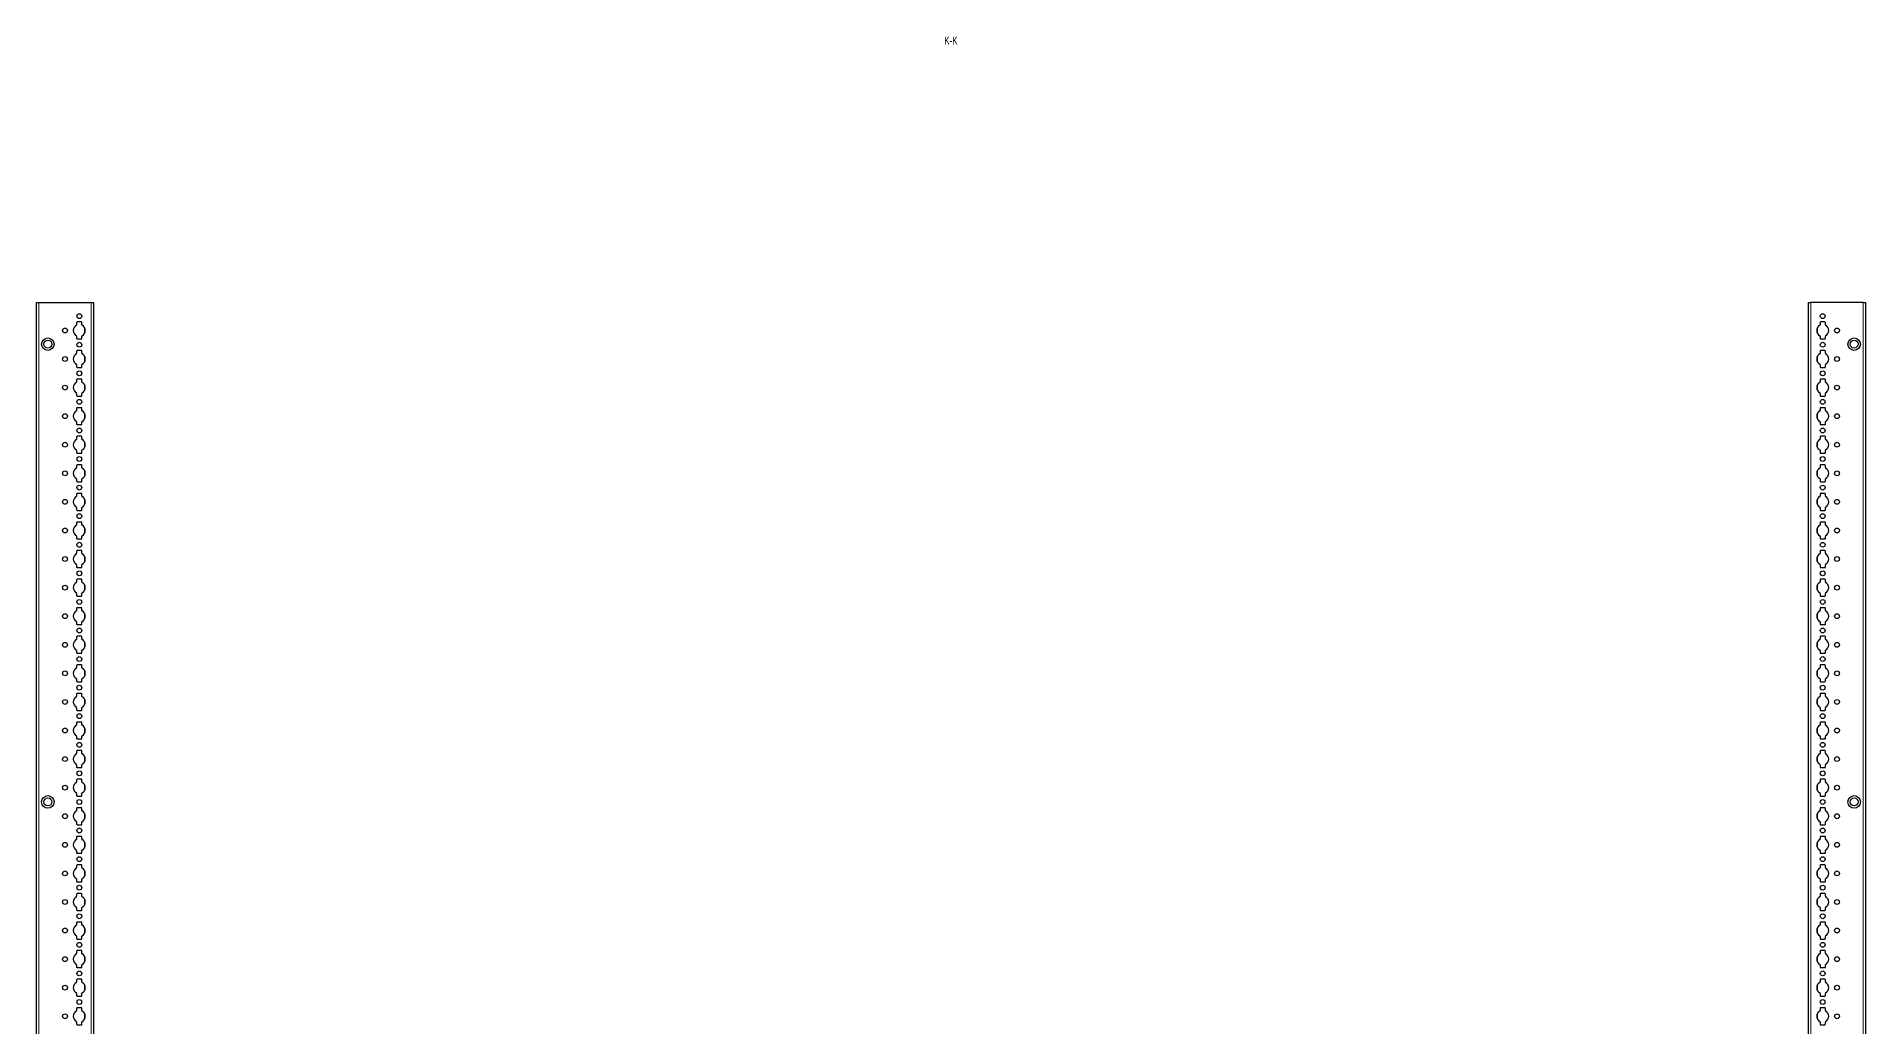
# Model space of a CAD drawing. Header units: millimetres. Extents: x -199 to 5666, y -1647 to 1507.
# Drawn here: x 4067 to 5666, y 14 to 880 of the extents above; entities that cross this region are included whole.
import ezdxf

# ---------------------------------------------------------------- set-up
doc = ezdxf.new("R2010")
doc.units = ezdxf.units.MM
doc.layers.add('FORMAT', color=7, linetype='Continuous')
doc.styles.add('SLDTEXTSTYLE0', font='TXT', dxfattribs={"width": 0.75})

msp = doc.modelspace()

# ---------------------------------------------------------------- linework, layer by layer
at = {"color": 7, "linetype": 'Continuous', "lineweight": 25}
for p, q in [((4066.69, -851.79), (4066.69, 647.21)), ((4066.69, 647.21), (4068.69, 647.21)), ((4068.69, 647.21), (4114.39, 647.21)), ((4114.39, 647.21), (4116.39, 647.21)), ((4116.39, 647.21), (4116.39, -851.79)), ((5616.39, -851.79), (5616.39, 647.21)), ((5616.39, 647.21), (5618.39, 647.21)), ((5664.09, 647.21), (5618.39, 647.21)), ((5664.09, 647.21), (5666.09, 647.21)), ((5666.09, 647.21), (5666.09, -851.79)), ((4101.74, 629.61), (4101.74, 627.73)), ((4105.84, 630.11), (4102.24, 630.11)), ((4106.34, 627.73), (4106.34, 629.61)), ((5626.44, 629.61), (5626.44, 627.73)), ((5630.54, 630.11), (5626.94, 630.11)), ((5631.04, 627.73), (5631.04, 629.61)), ((4101.74, 617.68), (4101.74, 615.81)), ((4102.24, 615.31), (4105.84, 615.31)), ((4106.34, 615.81), (4106.34, 617.68)), ((5626.44, 617.68), (5626.44, 615.81)), ((5626.94, 615.31), (5630.54, 615.31)), ((5631.04, 615.81), (5631.04, 617.68)), ((4101.74, 604.61), (4101.74, 602.73)), ((4101.74, 592.68), (4101.74, 590.81)), ((4105.84, 605.11), (4102.24, 605.11)), ((4106.34, 602.73), (4106.34, 604.61)), ((4106.34, 590.81), (4106.34, 592.68)), ((5626.44, 604.61), (5626.44, 602.73)), ((5626.44, 592.68), (5626.44, 590.81)), ((5630.54, 605.11), (5626.94, 605.11)), ((5631.04, 602.73), (5631.04, 604.61)), ((5631.04, 590.81), (5631.04, 592.68)), ((4101.74, 579.61), (4101.74, 577.73)), ((4102.24, 590.31), (4105.84, 590.31)), ((4105.84, 580.11), (4102.24, 580.11)), ((4106.34, 577.73), (4106.34, 579.61)), ((5626.44, 579.61), (5626.44, 577.73)), ((5626.94, 590.31), (5630.54, 590.31)), ((5630.54, 580.11), (5626.94, 580.11)), ((5631.04, 577.73), (5631.04, 579.61)), ((4101.74, 567.68), (4101.74, 565.81)), ((4102.24, 565.31), (4105.84, 565.31)), ((4106.34, 565.81), (4106.34, 567.68)), ((5626.44, 567.68), (5626.44, 565.81)), ((5626.94, 565.31), (5630.54, 565.31)), ((5631.04, 565.81), (5631.04, 567.68)), ((4101.74, 554.61), (4101.74, 552.73)), ((4105.84, 555.11), (4102.24, 555.11)), ((4106.34, 552.73), (4106.34, 554.61)), ((5626.44, 554.61), (5626.44, 552.73)), ((5630.54, 555.11), (5626.94, 555.11)), ((5631.04, 552.73), (5631.04, 554.61)), ((4101.74, 542.68), (4101.74, 540.81)), ((4101.74, 529.61), (4101.74, 527.73)), ((4102.24, 540.31), (4105.84, 540.31)), ((4105.84, 530.11), (4102.24, 530.11)), ((4106.34, 540.81), (4106.34, 542.68)), ((4106.34, 527.73), (4106.34, 529.61)), ((5626.44, 542.68), (5626.44, 540.81)), ((5626.44, 529.61), (5626.44, 527.73)), ((5626.94, 540.31), (5630.54, 540.31)), ((5630.54, 530.11), (5626.94, 530.11)), ((5631.04, 540.81), (5631.04, 542.68)), ((5631.04, 527.73), (5631.04, 529.61)), ((4101.74, 517.68), (4101.74, 515.81)), ((4102.24, 515.31), (4105.84, 515.31)), ((4106.34, 515.81), (4106.34, 517.68)), ((5626.44, 517.68), (5626.44, 515.81)), ((5626.94, 515.31), (5630.54, 515.31)), ((5631.04, 515.81), (5631.04, 517.68)), ((4101.74, 504.61), (4101.74, 502.73)), ((4105.84, 505.11), (4102.24, 505.11)), ((4106.34, 502.73), (4106.34, 504.61)), ((5626.44, 504.61), (5626.44, 502.73)), ((5630.54, 505.11), (5626.94, 505.11)), ((5631.04, 502.73), (5631.04, 504.61)), ((4101.74, 492.68), (4101.74, 490.81)), ((4102.24, 490.31), (4105.84, 490.31)), ((4105.84, 480.11), (4102.24, 480.11)), ((4106.34, 490.81), (4106.34, 492.68)), ((5626.44, 492.68), (5626.44, 490.81)), ((5626.94, 490.31), (5630.54, 490.31)), ((5630.54, 480.11), (5626.94, 480.11)), ((5631.04, 490.81), (5631.04, 492.68)), ((4101.74, 479.61), (4101.74, 477.73)), ((4101.74, 467.68), (4101.74, 465.81)), ((4102.24, 465.31), (4105.84, 465.31)), ((4106.34, 477.73), (4106.34, 479.61)), ((4106.34, 465.81), (4106.34, 467.68)), ((5626.44, 479.61), (5626.44, 477.73)), ((5626.44, 467.68), (5626.44, 465.81)), ((5626.94, 465.31), (5630.54, 465.31)), ((5631.04, 477.73), (5631.04, 479.61)), ((5631.04, 465.81), (5631.04, 467.68)), ((4101.74, 454.61), (4101.74, 452.73)), ((4105.84, 455.11), (4102.24, 455.11)), ((4106.34, 452.73), (4106.34, 454.61)), ((5626.44, 454.61), (5626.44, 452.73)), ((5630.54, 455.11), (5626.94, 455.11)), ((5631.04, 452.73), (5631.04, 454.61)), ((4101.74, 442.68), (4101.74, 440.81)), ((4102.24, 440.31), (4105.84, 440.31)), ((4106.34, 440.81), (4106.34, 442.68)), ((5626.44, 442.68), (5626.44, 440.81)), ((5626.94, 440.31), (5630.54, 440.31)), ((5631.04, 440.81), (5631.04, 442.68)), ((4101.74, 429.61), (4101.74, 427.73)), ((4101.74, 417.68), (4101.74, 415.81)), ((4105.84, 430.11), (4102.24, 430.11)), ((4106.34, 427.73), (4106.34, 429.61)), ((4106.34, 415.81), (4106.34, 417.68)), ((5626.44, 429.61), (5626.44, 427.73)), ((5626.44, 417.68), (5626.44, 415.81)), ((5630.54, 430.11), (5626.94, 430.11)), ((5631.04, 427.73), (5631.04, 429.61)), ((5631.04, 415.81), (5631.04, 417.68)), ((4101.74, 404.61), (4101.74, 402.73)), ((4102.24, 415.31), (4105.84, 415.31)), ((4105.84, 405.11), (4102.24, 405.11)), ((4106.34, 402.73), (4106.34, 404.61)), ((5626.44, 404.61), (5626.44, 402.73)), ((5626.94, 415.31), (5630.54, 415.31)), ((5630.54, 405.11), (5626.94, 405.11)), ((5631.04, 402.73), (5631.04, 404.61)), ((4101.74, 392.68), (4101.74, 390.81)), ((4102.24, 390.31), (4105.84, 390.31)), ((4106.34, 390.81), (4106.34, 392.68)), ((5626.44, 392.68), (5626.44, 390.81)), ((5626.94, 390.31), (5630.54, 390.31)), ((5631.04, 390.81), (5631.04, 392.68)), ((4101.74, 379.61), (4101.74, 377.73)), ((4105.84, 380.11), (4102.24, 380.11)), ((4106.34, 377.73), (4106.34, 379.61)), ((5626.44, 379.61), (5626.44, 377.73)), ((5630.54, 380.11), (5626.94, 380.11)), ((5631.04, 377.73), (5631.04, 379.61)), ((4101.74, 367.68), (4101.74, 365.81)), ((4101.74, 354.61), (4101.74, 352.73)), ((4102.24, 365.31), (4105.84, 365.31)), ((4105.84, 355.11), (4102.24, 355.11)), ((4106.34, 365.81), (4106.34, 367.68)), ((4106.34, 352.73), (4106.34, 354.61)), ((5626.44, 367.68), (5626.44, 365.81)), ((5626.44, 354.61), (5626.44, 352.73)), ((5626.94, 365.31), (5630.54, 365.31)), ((5630.54, 355.11), (5626.94, 355.11)), ((5631.04, 365.81), (5631.04, 367.68)), ((5631.04, 352.73), (5631.04, 354.61)), ((4101.74, 342.68), (4101.74, 340.81)), ((4102.24, 340.31), (4105.84, 340.31)), ((4106.34, 340.81), (4106.34, 342.68)), ((5626.44, 342.68), (5626.44, 340.81)), ((5626.94, 340.31), (5630.54, 340.31)), ((5631.04, 340.81), (5631.04, 342.68)), ((4101.74, 329.61), (4101.74, 327.73)), ((4105.84, 330.11), (4102.24, 330.11)), ((4106.34, 327.73), (4106.34, 329.61)), ((5626.44, 329.61), (5626.44, 327.73)), ((5630.54, 330.11), (5626.94, 330.11)), ((5631.04, 327.73), (5631.04, 329.61)), ((4101.74, 317.68), (4101.74, 315.81)), ((4101.74, 304.61), (4101.74, 302.73)), ((4102.24, 315.31), (4105.84, 315.31)), ((4105.84, 305.11), (4102.24, 305.11)), ((4106.34, 315.81), (4106.34, 317.68)), ((4106.34, 302.73), (4106.34, 304.61)), ((5626.44, 317.68), (5626.44, 315.81)), ((5626.44, 304.61), (5626.44, 302.73)), ((5626.94, 315.31), (5630.54, 315.31)), ((5630.54, 305.11), (5626.94, 305.11)), ((5631.04, 315.81), (5631.04, 317.68)), ((5631.04, 302.73), (5631.04, 304.61)), ((4101.74, 292.68), (4101.74, 290.81)), ((4102.24, 290.31), (4105.84, 290.31)), ((4106.34, 290.81), (4106.34, 292.68)), ((5626.44, 292.68), (5626.44, 290.81)), ((5626.94, 290.31), (5630.54, 290.31)), ((5631.04, 290.81), (5631.04, 292.68)), ((4101.74, 279.61), (4101.74, 277.73)), ((4105.84, 280.11), (4102.24, 280.11)), ((4106.34, 277.73), (4106.34, 279.61)), ((5626.44, 279.61), (5626.44, 277.73)), ((5630.54, 280.11), (5626.94, 280.11)), ((5631.04, 277.73), (5631.04, 279.61)), ((4101.74, 267.68), (4101.74, 265.81)), ((4102.24, 265.31), (4105.84, 265.31)), ((4106.34, 265.81), (4106.34, 267.68)), ((5626.44, 267.68), (5626.44, 265.81)), ((5626.94, 265.31), (5630.54, 265.31)), ((5631.04, 265.81), (5631.04, 267.68)), ((4101.74, 254.61), (4101.74, 252.73)), ((4101.74, 242.68), (4101.74, 240.81)), ((4105.84, 255.11), (4102.24, 255.11)), ((4102.24, 240.31), (4105.84, 240.31)), ((4106.34, 252.73), (4106.34, 254.61)), ((4106.34, 240.81), (4106.34, 242.68)), ((5626.44, 254.61), (5626.44, 252.73)), ((5626.44, 242.68), (5626.44, 240.81)), ((5630.54, 255.11), (5626.94, 255.11)), ((5626.94, 240.31), (5630.54, 240.31)), ((5631.04, 252.73), (5631.04, 254.61)), ((5631.04, 240.81), (5631.04, 242.68)), ((4101.74, 229.61), (4101.74, 227.73)), ((4105.84, 230.11), (4102.24, 230.11)), ((4106.34, 227.73), (4106.34, 229.61)), ((5626.44, 229.61), (5626.44, 227.73)), ((5630.54, 230.11), (5626.94, 230.11)), ((5631.04, 227.73), (5631.04, 229.61)), ((4101.74, 217.68), (4101.74, 215.81)), ((4102.24, 215.31), (4105.84, 215.31)), ((4106.34, 215.81), (4106.34, 217.68)), ((5626.44, 217.68), (5626.44, 215.81)), ((5626.94, 215.31), (5630.54, 215.31)), ((5631.04, 215.81), (5631.04, 217.68)), ((4101.74, 204.61), (4101.74, 202.73)), ((4101.74, 192.68), (4101.74, 190.81)), ((4105.84, 205.11), (4102.24, 205.11)), ((4106.34, 202.73), (4106.34, 204.61)), ((4106.34, 190.81), (4106.34, 192.68)), ((5626.44, 204.61), (5626.44, 202.73)), ((5626.44, 192.68), (5626.44, 190.81)), ((5630.54, 205.11), (5626.94, 205.11)), ((5631.04, 202.73), (5631.04, 204.61)), ((5631.04, 190.81), (5631.04, 192.68)), ((4101.74, 179.61), (4101.74, 177.73)), ((4102.24, 190.31), (4105.84, 190.31)), ((4105.84, 180.11), (4102.24, 180.11)), ((4106.34, 177.73), (4106.34, 179.61)), ((5626.44, 179.61), (5626.44, 177.73)), ((5626.94, 190.31), (5630.54, 190.31)), ((5630.54, 180.11), (5626.94, 180.11)), ((5631.04, 177.73), (5631.04, 179.61)), ((4101.74, 167.68), (4101.74, 165.81)), ((4102.24, 165.31), (4105.84, 165.31)), ((4106.34, 165.81), (4106.34, 167.68)), ((5626.44, 167.68), (5626.44, 165.81)), ((5626.94, 165.31), (5630.54, 165.31)), ((5631.04, 165.81), (5631.04, 167.68)), ((4101.74, 154.61), (4101.74, 152.73)), ((4105.84, 155.11), (4102.24, 155.11)), ((4106.34, 152.73), (4106.34, 154.61)), ((5626.44, 154.61), (5626.44, 152.73)), ((5630.54, 155.11), (5626.94, 155.11)), ((5631.04, 152.73), (5631.04, 154.61)), ((4101.74, 142.68), (4101.74, 140.81)), ((4101.74, 129.61), (4101.74, 127.73)), ((4102.24, 140.31), (4105.84, 140.31)), ((4105.84, 130.11), (4102.24, 130.11)), ((4106.34, 140.81), (4106.34, 142.68)), ((4106.34, 127.73), (4106.34, 129.61)), ((5626.44, 142.68), (5626.44, 140.81)), ((5626.44, 129.61), (5626.44, 127.73)), ((5626.94, 140.31), (5630.54, 140.31)), ((5630.54, 130.11), (5626.94, 130.11)), ((5631.04, 140.81), (5631.04, 142.68)), ((5631.04, 127.73), (5631.04, 129.61)), ((4101.74, 117.68), (4101.74, 115.81)), ((4102.24, 115.31), (4105.84, 115.31)), ((4106.34, 115.81), (4106.34, 117.68)), ((5626.44, 117.68), (5626.44, 115.81)), ((5626.94, 115.31), (5630.54, 115.31)), ((5631.04, 115.81), (5631.04, 117.68)), ((4101.74, 104.61), (4101.74, 102.73)), ((4105.84, 105.11), (4102.24, 105.11)), ((4106.34, 102.73), (4106.34, 104.61)), ((5626.44, 104.61), (5626.44, 102.73)), ((5630.54, 105.11), (5626.94, 105.11)), ((5631.04, 102.73), (5631.04, 104.61)), ((4101.74, 92.68), (4101.74, 90.81)), ((4102.24, 90.31), (4105.84, 90.31)), ((4105.84, 80.11), (4102.24, 80.11)), ((4106.34, 90.81), (4106.34, 92.68)), ((5626.44, 92.68), (5626.44, 90.81)), ((5626.94, 90.31), (5630.54, 90.31)), ((5630.54, 80.11), (5626.94, 80.11)), ((5631.04, 90.81), (5631.04, 92.68)), ((4101.74, 79.61), (4101.74, 77.73)), ((4101.74, 67.68), (4101.74, 65.81)), ((4102.24, 65.31), (4105.84, 65.31)), ((4106.34, 77.73), (4106.34, 79.61)), ((4106.34, 65.81), (4106.34, 67.68)), ((5626.44, 79.61), (5626.44, 77.73)), ((5626.44, 67.68), (5626.44, 65.81)), ((5626.94, 65.31), (5630.54, 65.31)), ((5631.04, 77.73), (5631.04, 79.61)), ((5631.04, 65.81), (5631.04, 67.68)), ((4101.74, 54.61), (4101.74, 52.73)), ((4105.84, 55.11), (4102.24, 55.11)), ((4106.34, 52.73), (4106.34, 54.61)), ((5626.44, 54.61), (5626.44, 52.73)), ((5630.54, 55.11), (5626.94, 55.11)), ((5631.04, 52.73), (5631.04, 54.61)), ((4101.74, 42.68), (4101.74, 40.81)), ((4102.24, 40.31), (4105.84, 40.31)), ((4106.34, 40.81), (4106.34, 42.68)), ((5626.44, 42.68), (5626.44, 40.81)), ((5626.94, 40.31), (5630.54, 40.31)), ((5631.04, 40.81), (5631.04, 42.68)), ((4101.74, 29.61), (4101.74, 27.73)), ((4101.74, 17.68), (4101.74, 15.81)), ((4105.84, 30.11), (4102.24, 30.11)), ((4106.34, 27.73), (4106.34, 29.61)), ((4106.34, 15.81), (4106.34, 17.68)), ((5626.44, 29.61), (5626.44, 27.73)), ((5626.44, 17.68), (5626.44, 15.81)), ((5630.54, 30.11), (5626.94, 30.11)), ((5631.04, 27.73), (5631.04, 29.61)), ((5631.04, 15.81), (5631.04, 17.68)), ((4102.24, 15.31), (4105.84, 15.31)), ((5626.94, 15.31), (5630.54, 15.31))]:
    msp.add_line(p, q, dxfattribs=at)
at = {"color": 8, "linetype": 'Continuous', "lineweight": 18}
for p, q in [((4068.69, 647.21), (4068.69, -851.79)), ((4114.39, -851.79), (4114.39, 647.21)), ((5618.39, 647.21), (5618.39, -851.79)), ((5664.09, -851.79), (5664.09, 647.21)), ((4108.54, 620), (4108.54, 625.41)), ((5624.24, 625.41), (5624.24, 620)), ((4108.54, 595), (4108.54, 600.41)), ((5624.24, 600.41), (5624.24, 595)), ((4108.54, 570), (4108.54, 575.41)), ((5624.24, 575.41), (5624.24, 570)), ((4108.54, 545), (4108.54, 550.41)), ((5624.24, 550.41), (5624.24, 545)), ((4108.54, 520), (4108.54, 525.41)), ((5624.24, 525.41), (5624.24, 520)), ((4108.54, 495), (4108.54, 500.41)), ((5624.24, 500.41), (5624.24, 495)), ((4108.54, 470), (4108.54, 475.41)), ((5624.24, 475.41), (5624.24, 470)), ((4108.54, 445), (4108.54, 450.41)), ((5624.24, 450.41), (5624.24, 445)), ((4108.54, 420), (4108.54, 425.41)), ((5624.24, 425.41), (5624.24, 420)), ((4108.54, 395), (4108.54, 400.41)), ((5624.24, 400.41), (5624.24, 395)), ((4108.54, 370), (4108.54, 375.41)), ((5624.24, 375.41), (5624.24, 370)), ((4108.54, 345), (4108.54, 350.41)), ((5624.24, 350.41), (5624.24, 345)), ((4108.54, 320), (4108.54, 325.41)), ((5624.24, 325.41), (5624.24, 320)), ((4108.54, 295), (4108.54, 300.41)), ((5624.24, 300.41), (5624.24, 295)), ((4108.54, 270), (4108.54, 275.41)), ((5624.24, 275.41), (5624.24, 270)), ((4108.54, 245), (4108.54, 250.41)), ((5624.24, 250.41), (5624.24, 245)), ((4108.54, 220), (4108.54, 225.41)), ((5624.24, 225.41), (5624.24, 220)), ((4108.54, 195), (4108.54, 200.41)), ((5624.24, 200.41), (5624.24, 195)), ((4108.54, 170), (4108.54, 175.41)), ((5624.24, 175.41), (5624.24, 170)), ((4108.54, 145), (4108.54, 150.41)), ((5624.24, 150.41), (5624.24, 145)), ((4108.54, 120), (4108.54, 125.41)), ((5624.24, 125.41), (5624.24, 120)), ((4108.54, 95), (4108.54, 100.41)), ((5624.24, 100.41), (5624.24, 95)), ((4108.54, 70), (4108.54, 75.41)), ((5624.24, 75.41), (5624.24, 70)), ((4108.54, 45), (4108.54, 50.41)), ((5624.24, 50.41), (5624.24, 45)), ((4108.54, 20), (4108.54, 25.41)), ((5624.24, 25.41), (5624.24, 20))]:
    msp.add_line(p, q, dxfattribs=at)
at = {"color": 7, "linetype": 'Continuous', "lineweight": 25}
for centre, radius in [((4091.54, 622.71), 2.13), ((4104.04, 635.21), 2.13), ((5628.74, 635.21), 2.12), ((5641.24, 622.71), 2.13), ((4076.54, 610.71), 5.5), ((4076.54, 610.71), 3.5), ((4104.04, 610.21), 2.13), ((5628.74, 610.21), 2.12), ((5656.24, 610.71), 5.5), ((5656.24, 610.71), 3.5), ((4091.54, 597.71), 2.13), ((5641.24, 597.71), 2.13), ((4104.04, 585.21), 2.13), ((5628.74, 585.21), 2.12), ((4091.54, 572.71), 2.13), ((4104.04, 560.21), 2.13), ((5628.74, 560.21), 2.12), ((5641.24, 572.71), 2.13), ((4091.54, 547.71), 2.13), ((5641.24, 547.71), 2.13), ((4104.04, 535.21), 2.13), ((5628.74, 535.21), 2.12), ((4091.54, 522.71), 2.13), ((4104.04, 510.21), 2.13), ((5628.74, 510.21), 2.12), ((5641.24, 522.71), 2.13), ((4091.54, 497.71), 2.13), ((5641.24, 497.71), 2.13), ((4104.04, 485.21), 2.13), ((5628.74, 485.21), 2.12), ((4091.54, 472.71), 2.13), ((5641.24, 472.71), 2.13), ((4091.54, 447.71), 2.13), ((4104.04, 460.21), 2.13), ((5628.74, 460.21), 2.12), ((5641.24, 447.71), 2.13), ((4104.04, 435.21), 2.13), ((5628.74, 435.21), 2.12), ((4091.54, 422.71), 2.13), ((5641.24, 422.71), 2.13), ((4104.04, 410.21), 2.13), ((5628.74, 410.21), 2.12), ((4091.54, 397.71), 2.13), ((4104.04, 385.21), 2.13), ((5628.74, 385.21), 2.12), ((5641.24, 397.71), 2.13), ((4091.54, 372.71), 2.13), ((5641.24, 372.71), 2.13), ((4104.04, 360.21), 2.13), ((5628.74, 360.21), 2.12), ((4091.54, 347.71), 2.13), ((4104.04, 335.21), 2.13), ((5628.74, 335.21), 2.12), ((5641.24, 347.71), 2.13), ((4091.54, 322.71), 2.13), ((5641.24, 322.71), 2.13), ((4104.04, 310.21), 2.13), ((5628.74, 310.21), 2.12), ((4091.54, 297.71), 2.13), ((5641.24, 297.71), 2.13), ((4091.54, 272.71), 2.13), ((4104.04, 285.21), 2.13), ((5628.74, 285.21), 2.12), ((5641.24, 272.71), 2.13), ((4104.04, 260.21), 2.13), ((5628.74, 260.21), 2.12), ((4091.54, 247.71), 2.13), ((5641.24, 247.71), 2.13), ((4091.54, 222.71), 2.13), ((4104.04, 235.21), 2.13), ((5628.74, 235.21), 2.12), ((5641.24, 222.71), 2.13), ((4076.54, 210.21), 5.5), ((4076.54, 210.21), 3.5), ((4104.04, 210.21), 2.13), ((5628.74, 210.21), 2.12), ((5656.24, 210.21), 5.5), ((5656.24, 210.21), 3.5), ((4091.54, 197.71), 2.13), ((5641.24, 197.71), 2.13), ((4104.04, 185.21), 2.13), ((5628.74, 185.21), 2.12), ((4091.54, 172.71), 2.13), ((4104.04, 160.21), 2.13), ((5628.74, 160.21), 2.12), ((5641.24, 172.71), 2.13), ((4091.54, 147.71), 2.13), ((5641.24, 147.71), 2.13), ((4104.04, 135.21), 2.13), ((5628.74, 135.21), 2.12), ((4091.54, 122.71), 2.13), ((4104.04, 110.21), 2.13), ((5628.74, 110.21), 2.12), ((5641.24, 122.71), 2.13), ((4091.54, 97.71), 2.13), ((5641.24, 97.71), 2.13), ((4104.04, 85.21), 2.13), ((5628.74, 85.21), 2.12), ((4091.54, 72.71), 2.13), ((5641.24, 72.71), 2.13), ((4091.54, 47.71), 2.13), ((4104.04, 60.21), 2.13), ((5628.74, 60.21), 2.12), ((5641.24, 47.71), 2.13), ((4104.04, 35.21), 2.13), ((5628.74, 35.21), 2.12), ((4091.54, 22.71), 2.13), ((5641.24, 22.71), 2.13)]:
    msp.add_circle(centre, radius, dxfattribs=at)
for centre, radius, start, end in [((4104.04, 622.71), 5.25, 119.14074, 240.85926), ((4101.24, 627.73), 0.5, 299.14074, 0), ((4102.24, 629.61), 0.5, 90, 180), ((4105.84, 629.61), 0.5, 0, 90), ((4106.84, 627.73), 0.5, 180, 240.85926), ((4104.04, 622.71), 5.25, 299.14074, 60.85926), ((5628.74, 622.71), 5.25, 119.14074, 240.85926), ((5625.94, 627.73), 0.5, 299.14074, 0), ((5626.94, 629.61), 0.5, 90, 180), ((5630.54, 629.61), 0.5, 0, 90), ((5631.54, 627.73), 0.5, 180, 240.85926), ((5628.74, 622.71), 5.25, 299.14074, 60.85926), ((4101.24, 617.68), 0.5, 0, 60.85926), ((4102.24, 615.81), 0.5, 180, 270), ((4105.84, 615.81), 0.5, 270, 0), ((4106.84, 617.68), 0.5, 119.14074, 180), ((5625.94, 617.68), 0.5, 0, 60.85926), ((5626.94, 615.81), 0.5, 180, 270), ((5630.54, 615.81), 0.5, 270, 0), ((5631.54, 617.68), 0.5, 119.14074, 180), ((4104.04, 597.71), 5.25, 119.14074, 240.85926), ((4101.24, 602.73), 0.5, 299.14074, 0), ((4101.24, 592.68), 0.5, 0, 60.85926), ((4102.24, 604.61), 0.5, 90, 180), ((4105.84, 604.61), 0.5, 0, 90), ((4106.84, 602.73), 0.5, 180, 240.85926), ((4106.84, 592.68), 0.5, 119.14074, 180), ((4104.04, 597.71), 5.25, 299.14074, 60.85926), ((5628.74, 597.71), 5.25, 119.14074, 240.85926), ((5625.94, 602.73), 0.5, 299.14074, 0), ((5625.94, 592.68), 0.5, 0, 60.85926), ((5626.94, 604.61), 0.5, 90, 180), ((5630.54, 604.61), 0.5, 0, 90), ((5631.54, 602.73), 0.5, 180, 240.85926), ((5631.54, 592.68), 0.5, 119.14074, 180), ((5628.74, 597.71), 5.25, 299.14074, 60.85926), ((4104.04, 572.71), 5.25, 119.14074, 240.85926), ((4101.24, 577.73), 0.5, 299.14074, 0), ((4102.24, 590.81), 0.5, 180, 270), ((4102.24, 579.61), 0.5, 90, 180), ((4105.84, 590.81), 0.5, 270, 0), ((4105.84, 579.61), 0.5, 0, 90), ((4106.84, 577.73), 0.5, 180, 240.85926), ((4104.04, 572.71), 5.25, 299.14074, 60.85926), ((5628.74, 572.71), 5.25, 119.14074, 240.85926), ((5625.94, 577.73), 0.5, 299.14074, 0), ((5626.94, 590.81), 0.5, 180, 270), ((5626.94, 579.61), 0.5, 90, 180), ((5630.54, 590.81), 0.5, 270, 0), ((5630.54, 579.61), 0.5, 0, 90), ((5631.54, 577.73), 0.5, 180, 240.85926), ((5628.74, 572.71), 5.25, 299.14074, 60.85926), ((4101.24, 567.68), 0.5, 0, 60.85926), ((4102.24, 565.81), 0.5, 180, 270), ((4105.84, 565.81), 0.5, 270, 0), ((4106.84, 567.68), 0.5, 119.14074, 180), ((5625.94, 567.68), 0.5, 0, 60.85926), ((5626.94, 565.81), 0.5, 180, 270), ((5630.54, 565.81), 0.5, 270, 0), ((5631.54, 567.68), 0.5, 119.14074, 180), ((4104.04, 547.71), 5.25, 119.14074, 240.85926), ((4101.24, 552.73), 0.5, 299.14074, 0), ((4102.24, 554.61), 0.5, 90, 180), ((4105.84, 554.61), 0.5, 0, 90), ((4106.84, 552.73), 0.5, 180, 240.85926), ((4104.04, 547.71), 5.25, 299.14074, 60.85926), ((5628.74, 547.71), 5.25, 119.14074, 240.85926), ((5625.94, 552.73), 0.5, 299.14074, 0), ((5626.94, 554.61), 0.5, 90, 180), ((5630.54, 554.61), 0.5, 0, 90), ((5631.54, 552.73), 0.5, 180, 240.85926), ((5628.74, 547.71), 5.25, 299.14074, 60.85926), ((4101.24, 542.68), 0.5, 0, 60.85926), ((4102.24, 540.81), 0.5, 180, 270), ((4102.24, 529.61), 0.5, 90, 180), ((4105.84, 540.81), 0.5, 270, 0), ((4105.84, 529.61), 0.5, 0, 90), ((4106.84, 542.68), 0.5, 119.14074, 180), ((5625.94, 542.68), 0.5, 0, 60.85926), ((5626.94, 540.81), 0.5, 180, 270), ((5626.94, 529.61), 0.5, 90, 180), ((5630.54, 540.81), 0.5, 270, 0), ((5630.54, 529.61), 0.5, 0, 90), ((5631.54, 542.68), 0.5, 119.14074, 180), ((4104.04, 522.71), 5.25, 119.14074, 240.85926), ((4101.24, 527.73), 0.5, 299.14074, 0), ((4101.24, 517.68), 0.5, 0, 60.85926), ((4102.24, 515.81), 0.5, 180, 270), ((4105.84, 515.81), 0.5, 270, 0), ((4106.84, 527.73), 0.5, 180, 240.85926), ((4106.84, 517.68), 0.5, 119.14074, 180), ((4104.04, 522.71), 5.25, 299.14074, 60.85926), ((5628.74, 522.71), 5.25, 119.14074, 240.85926), ((5625.94, 527.73), 0.5, 299.14074, 0), ((5625.94, 517.68), 0.5, 0, 60.85926), ((5626.94, 515.81), 0.5, 180, 270), ((5630.54, 515.81), 0.5, 270, 0), ((5631.54, 527.73), 0.5, 180, 240.85926), ((5631.54, 517.68), 0.5, 119.14074, 180), ((5628.74, 522.71), 5.25, 299.14074, 60.85926), ((4104.04, 497.71), 5.25, 119.14074, 240.85926), ((4101.24, 502.73), 0.5, 299.14074, 0), ((4102.24, 504.61), 0.5, 90, 180), ((4105.84, 504.61), 0.5, 0, 90), ((4106.84, 502.73), 0.5, 180, 240.85926), ((4104.04, 497.71), 5.25, 299.14074, 60.85926), ((5628.74, 497.71), 5.25, 119.14074, 240.85926), ((5625.94, 502.73), 0.5, 299.14074, 0), ((5626.94, 504.61), 0.5, 90, 180), ((5630.54, 504.61), 0.5, 0, 90), ((5631.54, 502.73), 0.5, 180, 240.85926), ((5628.74, 497.71), 5.25, 299.14074, 60.85926), ((4101.24, 492.68), 0.5, 0, 60.85926), ((4102.24, 490.81), 0.5, 180, 270), ((4102.24, 479.61), 0.5, 90, 180), ((4105.84, 490.81), 0.5, 270, 0), ((4105.84, 479.61), 0.5, 0, 90), ((4106.84, 492.68), 0.5, 119.14074, 180), ((5625.94, 492.68), 0.5, 0, 60.85926), ((5626.94, 490.81), 0.5, 180, 270), ((5626.94, 479.61), 0.5, 90, 180), ((5630.54, 490.81), 0.5, 270, 0), ((5630.54, 479.61), 0.5, 0, 90), ((5631.54, 492.68), 0.5, 119.14074, 180), ((4104.04, 472.71), 5.25, 119.14074, 240.85926), ((4101.24, 477.73), 0.5, 299.14074, 0), ((4101.24, 467.68), 0.5, 0, 60.85926), ((4102.24, 465.81), 0.5, 180, 270), ((4105.84, 465.81), 0.5, 270, 0), ((4106.84, 477.73), 0.5, 180, 240.85926), ((4106.84, 467.68), 0.5, 119.14074, 180), ((4104.04, 472.71), 5.25, 299.14074, 60.85926), ((5628.74, 472.71), 5.25, 119.14074, 240.85926), ((5625.94, 477.73), 0.5, 299.14074, 0), ((5625.94, 467.68), 0.5, 0, 60.85926), ((5626.94, 465.81), 0.5, 180, 270), ((5630.54, 465.81), 0.5, 270, 0), ((5631.54, 477.73), 0.5, 180, 240.85926), ((5631.54, 467.68), 0.5, 119.14074, 180), ((5628.74, 472.71), 5.25, 299.14074, 60.85926), ((4104.04, 447.71), 5.25, 119.14074, 240.85926), ((4101.24, 452.73), 0.5, 299.14074, 0), ((4102.24, 454.61), 0.5, 90, 180), ((4105.84, 454.61), 0.5, 0, 90), ((4106.84, 452.73), 0.5, 180, 240.85926), ((4104.04, 447.71), 5.25, 299.14074, 60.85926), ((5628.74, 447.71), 5.25, 119.14074, 240.85926), ((5625.94, 452.73), 0.5, 299.14074, 0), ((5626.94, 454.61), 0.5, 90, 180), ((5630.54, 454.61), 0.5, 360, 90), ((5631.54, 452.73), 0.5, 180, 240.85926), ((5628.74, 447.71), 5.25, 299.14074, 60.85926), ((4101.24, 442.68), 0.5, 0, 60.85926), ((4102.24, 440.81), 0.5, 180, 270), ((4105.84, 440.81), 0.5, 270, 0), ((4106.84, 442.68), 0.5, 119.14074, 180), ((5625.94, 442.68), 0.5, 0, 60.85926), ((5626.94, 440.81), 0.5, 180, 270), ((5630.54, 440.81), 0.5, 270, 0), ((5631.54, 442.68), 0.5, 119.14074, 180), ((4104.04, 422.71), 5.25, 119.14074, 240.85926), ((4101.24, 427.73), 0.5, 299.14074, 0), ((4101.24, 417.68), 0.5, 0, 60.85926), ((4102.24, 429.61), 0.5, 90, 180), ((4105.84, 429.61), 0.5, 0, 90), ((4106.84, 427.73), 0.5, 180, 240.85926), ((4106.84, 417.68), 0.5, 119.14074, 180), ((4104.04, 422.71), 5.25, 299.14074, 60.85926), ((5628.74, 422.71), 5.25, 119.14074, 240.85926), ((5625.94, 427.73), 0.5, 299.14074, 0), ((5625.94, 417.68), 0.5, 0, 60.85926), ((5626.94, 429.61), 0.5, 90, 180), ((5630.54, 429.61), 0.5, 0, 90), ((5631.54, 427.73), 0.5, 180, 240.85926), ((5631.54, 417.68), 0.5, 119.14074, 180), ((5628.74, 422.71), 5.25, 299.14074, 60.85926), ((4104.04, 397.71), 5.25, 119.14074, 240.85926), ((4101.24, 402.73), 0.5, 299.14074, 0), ((4102.24, 415.81), 0.5, 180, 270), ((4102.24, 404.61), 0.5, 90, 180), ((4105.84, 415.81), 0.5, 270, 0), ((4105.84, 404.61), 0.5, 0, 90), ((4106.84, 402.73), 0.5, 180, 240.85926), ((4104.04, 397.71), 5.25, 299.14074, 60.85926), ((5628.74, 397.71), 5.25, 119.14074, 240.85926), ((5625.94, 402.73), 0.5, 299.14074, 0), ((5626.94, 415.81), 0.5, 180, 270), ((5626.94, 404.61), 0.5, 90, 180), ((5630.54, 415.81), 0.5, 270, 0), ((5630.54, 404.61), 0.5, 0, 90), ((5631.54, 402.73), 0.5, 180, 240.85926), ((5628.74, 397.71), 5.25, 299.14074, 60.85926), ((4101.24, 392.68), 0.5, 0, 60.85926), ((4102.24, 390.81), 0.5, 180, 270), ((4105.84, 390.81), 0.5, 270, 0), ((4106.84, 392.68), 0.5, 119.14074, 180), ((5625.94, 392.68), 0.5, 0, 60.85926), ((5626.94, 390.81), 0.5, 180, 270), ((5630.54, 390.81), 0.5, 270, 0), ((5631.54, 392.68), 0.5, 119.14074, 180), ((4104.04, 372.71), 5.25, 119.14074, 240.85926), ((4101.24, 377.73), 0.5, 299.14074, 0), ((4101.24, 367.68), 0.5, 0, 60.85926), ((4102.24, 379.61), 0.5, 90, 180), ((4105.84, 379.61), 0.5, 0, 90), ((4106.84, 377.73), 0.5, 180, 240.85926), ((4106.84, 367.68), 0.5, 119.14074, 180), ((4104.04, 372.71), 5.25, 299.14074, 60.85926), ((5628.74, 372.71), 5.25, 119.14074, 240.85926), ((5625.94, 377.73), 0.5, 299.14074, 0), ((5625.94, 367.68), 0.5, 0, 60.85926), ((5626.94, 379.61), 0.5, 90, 180), ((5630.54, 379.61), 0.5, 0, 90), ((5631.54, 377.73), 0.5, 180, 240.85926), ((5631.54, 367.68), 0.5, 119.14074, 180), ((5628.74, 372.71), 5.25, 299.14074, 60.85926), ((4104.04, 347.71), 5.25, 119.14074, 240.85926), ((4101.24, 352.73), 0.5, 299.14074, 0), ((4102.24, 365.81), 0.5, 180, 270), ((4102.24, 354.61), 0.5, 90, 180), ((4105.84, 365.81), 0.5, 270, 0), ((4105.84, 354.61), 0.5, 0, 90), ((4106.84, 352.73), 0.5, 180, 240.85926), ((4104.04, 347.71), 5.25, 299.14074, 60.85926), ((5628.74, 347.71), 5.25, 119.14074, 240.85926), ((5625.94, 352.73), 0.5, 299.14074, 0), ((5626.94, 365.81), 0.5, 180, 270), ((5626.94, 354.61), 0.5, 90, 180), ((5630.54, 365.81), 0.5, 270, 0), ((5630.54, 354.61), 0.5, 0, 90), ((5631.54, 352.73), 0.5, 180, 240.85926), ((5628.74, 347.71), 5.25, 299.14074, 60.85926), ((4101.24, 342.68), 0.5, 0, 60.85926), ((4102.24, 340.81), 0.5, 180, 270), ((4105.84, 340.81), 0.5, 270, 0), ((4106.84, 342.68), 0.5, 119.14074, 180), ((5625.94, 342.68), 0.5, 0, 60.85926), ((5626.94, 340.81), 0.5, 180, 270), ((5630.54, 340.81), 0.5, 270, 0), ((5631.54, 342.68), 0.5, 119.14074, 180), ((4104.04, 322.71), 5.25, 119.14074, 240.85926), ((4101.24, 327.73), 0.5, 299.14074, 0), ((4102.24, 329.61), 0.5, 90, 180), ((4105.84, 329.61), 0.5, 0, 90), ((4106.84, 327.73), 0.5, 180, 240.85926), ((4104.04, 322.71), 5.25, 299.14074, 60.85926), ((5628.74, 322.71), 5.25, 119.14074, 240.85926), ((5625.94, 327.73), 0.5, 299.14074, 0), ((5626.94, 329.61), 0.5, 90, 180), ((5630.54, 329.61), 0.5, 0, 90), ((5631.54, 327.73), 0.5, 180, 240.85926), ((5628.74, 322.71), 5.25, 299.14074, 60.85926), ((4101.24, 317.68), 0.5, 0, 60.85926), ((4102.24, 315.81), 0.5, 180, 270), ((4102.24, 304.61), 0.5, 90, 180), ((4105.84, 315.81), 0.5, 270, 0), ((4105.84, 304.61), 0.5, 0, 90), ((4106.84, 317.68), 0.5, 119.14074, 180), ((5625.94, 317.68), 0.5, 0, 60.85926), ((5626.94, 315.81), 0.5, 180, 270), ((5626.94, 304.61), 0.5, 90, 180), ((5630.54, 315.81), 0.5, 270, 0), ((5630.54, 304.61), 0.5, 0, 90), ((5631.54, 317.68), 0.5, 119.14074, 180), ((4104.04, 297.71), 5.25, 119.14074, 240.85926), ((4101.24, 302.73), 0.5, 299.14074, 0), ((4101.24, 292.68), 0.5, 0, 60.85926), ((4102.24, 290.81), 0.5, 180, 270), ((4105.84, 290.81), 0.5, 270, 0), ((4106.84, 302.73), 0.5, 180, 240.85926), ((4106.84, 292.68), 0.5, 119.14074, 180), ((4104.04, 297.71), 5.25, 299.14074, 60.85926), ((5628.74, 297.71), 5.25, 119.14074, 240.85926), ((5625.94, 302.73), 0.5, 299.14074, 0), ((5625.94, 292.68), 0.5, 0, 60.85926), ((5626.94, 290.81), 0.5, 180, 270), ((5630.54, 290.81), 0.5, 270, 0), ((5631.54, 302.73), 0.5, 180, 240.85926), ((5631.54, 292.68), 0.5, 119.14074, 180), ((5628.74, 297.71), 5.25, 299.14074, 60.85926), ((4104.04, 272.71), 5.25, 119.14074, 240.85926), ((4101.24, 277.73), 0.5, 299.14074, 0), ((4102.24, 279.61), 0.5, 90, 180), ((4105.84, 279.61), 0.5, 0, 90), ((4106.84, 277.73), 0.5, 180, 240.85926), ((4104.04, 272.71), 5.25, 299.14074, 60.85926), ((5628.74, 272.71), 5.25, 119.14074, 240.85926), ((5625.94, 277.73), 0.5, 299.14074, 0), ((5626.94, 279.61), 0.5, 90, 180), ((5630.54, 279.61), 0.5, 0, 90), ((5631.54, 277.73), 0.5, 180, 240.85926), ((5628.74, 272.71), 5.25, 299.14074, 60.85926), ((4101.24, 267.68), 0.5, 0, 60.85926), ((4102.24, 265.81), 0.5, 180, 270), ((4105.84, 265.81), 0.5, 270, 0), ((4106.84, 267.68), 0.5, 119.14074, 180), ((5625.94, 267.68), 0.5, 0, 60.85926), ((5626.94, 265.81), 0.5, 180, 270), ((5630.54, 265.81), 0.5, 270, 0), ((5631.54, 267.68), 0.5, 119.14074, 180), ((4104.04, 247.71), 5.25, 119.14074, 240.85926), ((4101.24, 252.73), 0.5, 299.14074, 0), ((4101.24, 242.68), 0.5, 0, 60.85926), ((4102.24, 254.61), 0.5, 90, 180), ((4102.24, 240.81), 0.5, 180, 270), ((4105.84, 254.61), 0.5, 0, 90), ((4105.84, 240.81), 0.5, 270, 0), ((4106.84, 252.73), 0.5, 180, 240.85926), ((4106.84, 242.68), 0.5, 119.14074, 180), ((4104.04, 247.71), 5.25, 299.14074, 60.85926), ((5628.74, 247.71), 5.25, 119.14074, 240.85926), ((5625.94, 252.73), 0.5, 299.14074, 0), ((5625.94, 242.68), 0.5, 0, 60.85926), ((5626.94, 254.61), 0.5, 90, 180), ((5626.94, 240.81), 0.5, 180, 270), ((5630.54, 254.61), 0.5, 0, 90), ((5630.54, 240.81), 0.5, 270, 0), ((5631.54, 252.73), 0.5, 180, 240.85926), ((5631.54, 242.68), 0.5, 119.14074, 180), ((5628.74, 247.71), 5.25, 299.14074, 60.85926), ((4104.04, 222.71), 5.25, 119.14074, 240.85926), ((4101.24, 227.73), 0.5, 299.14074, 0), ((4102.24, 229.61), 0.5, 90, 180), ((4105.84, 229.61), 0.5, 0, 90), ((4106.84, 227.73), 0.5, 180, 240.85926), ((4104.04, 222.71), 5.25, 299.14074, 60.85926), ((5628.74, 222.71), 5.25, 119.14074, 240.85926), ((5625.94, 227.73), 0.5, 299.14074, 0), ((5626.94, 229.61), 0.5, 90, 180), ((5630.54, 229.61), 0.5, 0, 90), ((5631.54, 227.73), 0.5, 180, 240.85926), ((5628.74, 222.71), 5.25, 299.14074, 60.85926), ((4101.24, 217.68), 0.5, 0, 60.85926), ((4102.24, 215.81), 0.5, 180, 270), ((4105.84, 215.81), 0.5, 270, 0), ((4106.84, 217.68), 0.5, 119.14074, 180), ((5625.94, 217.68), 0.5, 0, 60.85926), ((5626.94, 215.81), 0.5, 180, 270), ((5630.54, 215.81), 0.5, 270, 0), ((5631.54, 217.68), 0.5, 119.14074, 180), ((4104.04, 197.71), 5.25, 119.14074, 240.85926), ((4101.24, 202.73), 0.5, 299.14074, 0), ((4101.24, 192.68), 0.5, 0, 60.85926), ((4102.24, 204.61), 0.5, 90, 180), ((4105.84, 204.61), 0.5, 0, 90), ((4106.84, 202.73), 0.5, 180, 240.85926), ((4106.84, 192.68), 0.5, 119.14074, 180), ((4104.04, 197.71), 5.25, 299.14074, 60.85926), ((5628.74, 197.71), 5.25, 119.14074, 240.85926), ((5625.94, 202.73), 0.5, 299.14074, 0), ((5625.94, 192.68), 0.5, 0, 60.85926), ((5626.94, 204.61), 0.5, 90, 180), ((5630.54, 204.61), 0.5, 0, 90), ((5631.54, 202.73), 0.5, 180, 240.85926), ((5631.54, 192.68), 0.5, 119.14074, 180), ((5628.74, 197.71), 5.25, 299.14074, 60.85926), ((4104.04, 172.71), 5.25, 119.14074, 240.85926), ((4101.24, 177.73), 0.5, 299.14074, 0), ((4102.24, 190.81), 0.5, 180, 270), ((4102.24, 179.61), 0.5, 90, 180), ((4105.84, 190.81), 0.5, 270, 0), ((4105.84, 179.61), 0.5, 360, 90), ((4106.84, 177.73), 0.5, 180, 240.85926), ((4104.04, 172.71), 5.25, 299.14074, 60.85926), ((5628.74, 172.71), 5.25, 119.14074, 240.85926), ((5625.94, 177.73), 0.5, 299.14074, 0), ((5626.94, 190.81), 0.5, 180, 270), ((5626.94, 179.61), 0.5, 90, 180), ((5630.54, 190.81), 0.5, 270, 0), ((5630.54, 179.61), 0.5, 0, 90), ((5631.54, 177.73), 0.5, 180, 240.85926), ((5628.74, 172.71), 5.25, 299.14074, 60.85926), ((4101.24, 167.68), 0.5, 0, 60.85926), ((4102.24, 165.81), 0.5, 180, 270), ((4105.84, 165.81), 0.5, 270, 0), ((4106.84, 167.68), 0.5, 119.14074, 180), ((5625.94, 167.68), 0.5, 0, 60.85926), ((5626.94, 165.81), 0.5, 180, 270), ((5630.54, 165.81), 0.5, 270, 0), ((5631.54, 167.68), 0.5, 119.14074, 180), ((4104.04, 147.71), 5.25, 119.14074, 240.85926), ((4101.24, 152.73), 0.5, 299.14074, 0), ((4102.24, 154.61), 0.5, 90, 180), ((4105.84, 154.61), 0.5, 360, 90), ((4106.84, 152.73), 0.5, 180, 240.85926), ((4104.04, 147.71), 5.25, 299.14074, 60.85926), ((5628.74, 147.71), 5.25, 119.14074, 240.85926), ((5625.94, 152.73), 0.5, 299.14074, 0), ((5626.94, 154.61), 0.5, 90, 180), ((5630.54, 154.61), 0.5, 0, 90), ((5631.54, 152.73), 0.5, 180, 240.85926), ((5628.74, 147.71), 5.25, 299.14074, 60.85926), ((4101.24, 142.68), 0.5, 0, 60.85926), ((4102.24, 140.81), 0.5, 180, 270), ((4102.24, 129.61), 0.5, 90, 180), ((4105.84, 140.81), 0.5, 270, 0), ((4105.84, 129.61), 0.5, 0, 90), ((4106.84, 142.68), 0.5, 119.14074, 180), ((5625.94, 142.68), 0.5, 0, 60.85926), ((5626.94, 140.81), 0.5, 180, 270), ((5626.94, 129.61), 0.5, 90, 180), ((5630.54, 140.81), 0.5, 270, 0), ((5630.54, 129.61), 0.5, 0, 90), ((5631.54, 142.68), 0.5, 119.14074, 180), ((4104.04, 122.71), 5.25, 119.14074, 240.85926), ((4101.24, 127.73), 0.5, 299.14074, 0), ((4101.24, 117.68), 0.5, 0, 60.85926), ((4102.24, 115.81), 0.5, 180, 270), ((4105.84, 115.81), 0.5, 270, 0), ((4106.84, 127.73), 0.5, 180, 240.85926), ((4106.84, 117.68), 0.5, 119.14074, 180), ((4104.04, 122.71), 5.25, 299.14074, 60.85926), ((5628.74, 122.71), 5.25, 119.14074, 240.85926), ((5625.94, 127.73), 0.5, 299.14074, 0), ((5625.94, 117.68), 0.5, 0, 60.85926), ((5626.94, 115.81), 0.5, 180, 270), ((5630.54, 115.81), 0.5, 270, 0), ((5631.54, 127.73), 0.5, 180, 240.85926), ((5631.54, 117.68), 0.5, 119.14074, 180), ((5628.74, 122.71), 5.25, 299.14074, 60.85926), ((4104.04, 97.71), 5.25, 119.14074, 240.85926), ((4101.24, 102.73), 0.5, 299.14074, 0), ((4102.24, 104.61), 0.5, 90, 180), ((4105.84, 104.61), 0.5, 0, 90), ((4106.84, 102.73), 0.5, 180, 240.85926), ((4104.04, 97.71), 5.25, 299.14074, 60.85926), ((5628.74, 97.71), 5.25, 119.14074, 240.85926), ((5625.94, 102.73), 0.5, 299.14074, 0), ((5626.94, 104.61), 0.5, 90, 180), ((5630.54, 104.61), 0.5, 0, 90), ((5631.54, 102.73), 0.5, 180, 240.85926), ((5628.74, 97.71), 5.25, 299.14074, 60.85926), ((4101.24, 92.68), 0.5, 0, 60.85926), ((4102.24, 90.81), 0.5, 180, 270), ((4102.24, 79.61), 0.5, 90, 180), ((4105.84, 90.81), 0.5, 270, 0), ((4105.84, 79.61), 0.5, 0, 90), ((4106.84, 92.68), 0.5, 119.14074, 180), ((5625.94, 92.68), 0.5, 0, 60.85926), ((5626.94, 90.81), 0.5, 180, 270), ((5626.94, 79.61), 0.5, 90, 180), ((5630.54, 90.81), 0.5, 270, 0), ((5630.54, 79.61), 0.5, 0, 90), ((5631.54, 92.68), 0.5, 119.14074, 180), ((4104.04, 72.71), 5.25, 119.14074, 240.85926), ((4101.24, 77.73), 0.5, 299.14074, 0), ((4101.24, 67.68), 0.5, 0, 60.85926), ((4102.24, 65.81), 0.5, 180, 270), ((4105.84, 65.81), 0.5, 270, 0), ((4106.84, 77.73), 0.5, 180, 240.85926), ((4106.84, 67.68), 0.5, 119.14074, 180), ((4104.04, 72.71), 5.25, 299.14074, 60.85926), ((5628.74, 72.71), 5.25, 119.14074, 240.85926), ((5625.94, 77.73), 0.5, 299.14074, 0), ((5625.94, 67.68), 0.5, 0, 60.85926), ((5626.94, 65.81), 0.5, 180, 270), ((5630.54, 65.81), 0.5, 270, 0), ((5631.54, 77.73), 0.5, 180, 240.85926), ((5631.54, 67.68), 0.5, 119.14074, 180), ((5628.74, 72.71), 5.25, 299.14074, 60.85926), ((4104.04, 47.71), 5.25, 119.14074, 240.85926), ((4101.24, 52.73), 0.5, 299.14074, 0), ((4102.24, 54.61), 0.5, 90, 180), ((4105.84, 54.61), 0.5, 0, 90), ((4106.84, 52.73), 0.5, 180, 240.85926), ((4104.04, 47.71), 5.25, 299.14074, 60.85926), ((5628.74, 47.71), 5.25, 119.14074, 240.85926), ((5625.94, 52.73), 0.5, 299.14074, 0), ((5626.94, 54.61), 0.5, 90, 180), ((5630.54, 54.61), 0.5, 0, 90), ((5631.54, 52.73), 0.5, 180, 240.85926), ((5628.74, 47.71), 5.25, 299.14074, 60.85926), ((4101.24, 42.68), 0.5, 0, 60.85926), ((4102.24, 40.81), 0.5, 180, 270), ((4105.84, 40.81), 0.5, 270, 0), ((4106.84, 42.68), 0.5, 119.14074, 180), ((5625.94, 42.68), 0.5, 0, 60.85926), ((5626.94, 40.81), 0.5, 180, 270), ((5630.54, 40.81), 0.5, 270, 0), ((5631.54, 42.68), 0.5, 119.14074, 180), ((4104.04, 22.71), 5.25, 119.14074, 240.85926), ((4101.24, 27.73), 0.5, 299.14074, 0), ((4101.24, 17.68), 0.5, 0, 60.85926), ((4102.24, 29.61), 0.5, 90, 180), ((4105.84, 29.61), 0.5, 0, 90), ((4106.84, 27.73), 0.5, 180, 240.85926), ((4106.84, 17.68), 0.5, 119.14074, 180), ((4104.04, 22.71), 5.25, 299.14074, 60.85926), ((5628.74, 22.71), 5.25, 119.14074, 240.85926), ((5625.94, 27.73), 0.5, 299.14074, 0), ((5625.94, 17.68), 0.5, 0, 60.85926), ((5626.94, 29.61), 0.5, 90, 180), ((5630.54, 29.61), 0.5, 0, 90), ((5631.54, 27.73), 0.5, 180, 240.85926), ((5631.54, 17.68), 0.5, 119.14074, 180), ((5628.74, 22.71), 5.25, 299.14074, 60.85926), ((4102.24, 15.81), 0.5, 180, 270), ((4105.84, 15.81), 0.5, 270, 0), ((5626.94, 15.81), 0.5, 180, 270), ((5630.54, 15.81), 0.5, 270, 0)]:
    msp.add_arc(centre, radius, start, end, dxfattribs=at)

# ---------------------------------------------------------------- texts
at = {"layer": 'FORMAT', "insert": (4866.32, 879.8), "char_height": 7, "attachment_point": 2, "style": 'SLDTEXTSTYLE0'}
msp.add_mtext('K-K', dxfattribs=at)

doc.saveas('drawing.dxf')
